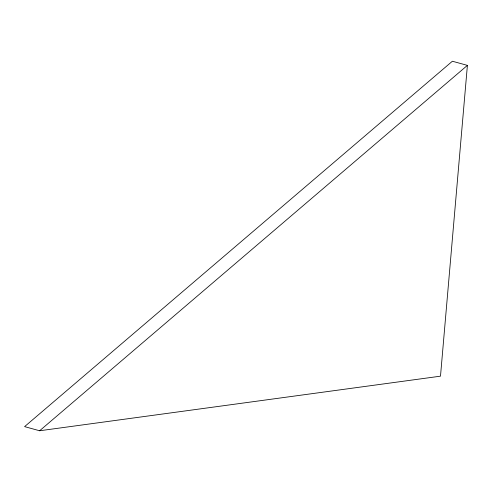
<?xml version="1.0" encoding="UTF-8"?>
<svg xmlns="http://www.w3.org/2000/svg" width="492" height="492" viewBox="0 0 492 492"><rect width="100%" height="100%" fill="white"/><g stroke="black" fill="none" stroke-linecap="round" stroke-linejoin="round"><path stroke-width="0.74" d="M467.4 65.381L440.494 376.171L39.618 430.764L24.6 426.619L452.382 61.236L467.4 65.381L39.618 430.764"/></g></svg>
